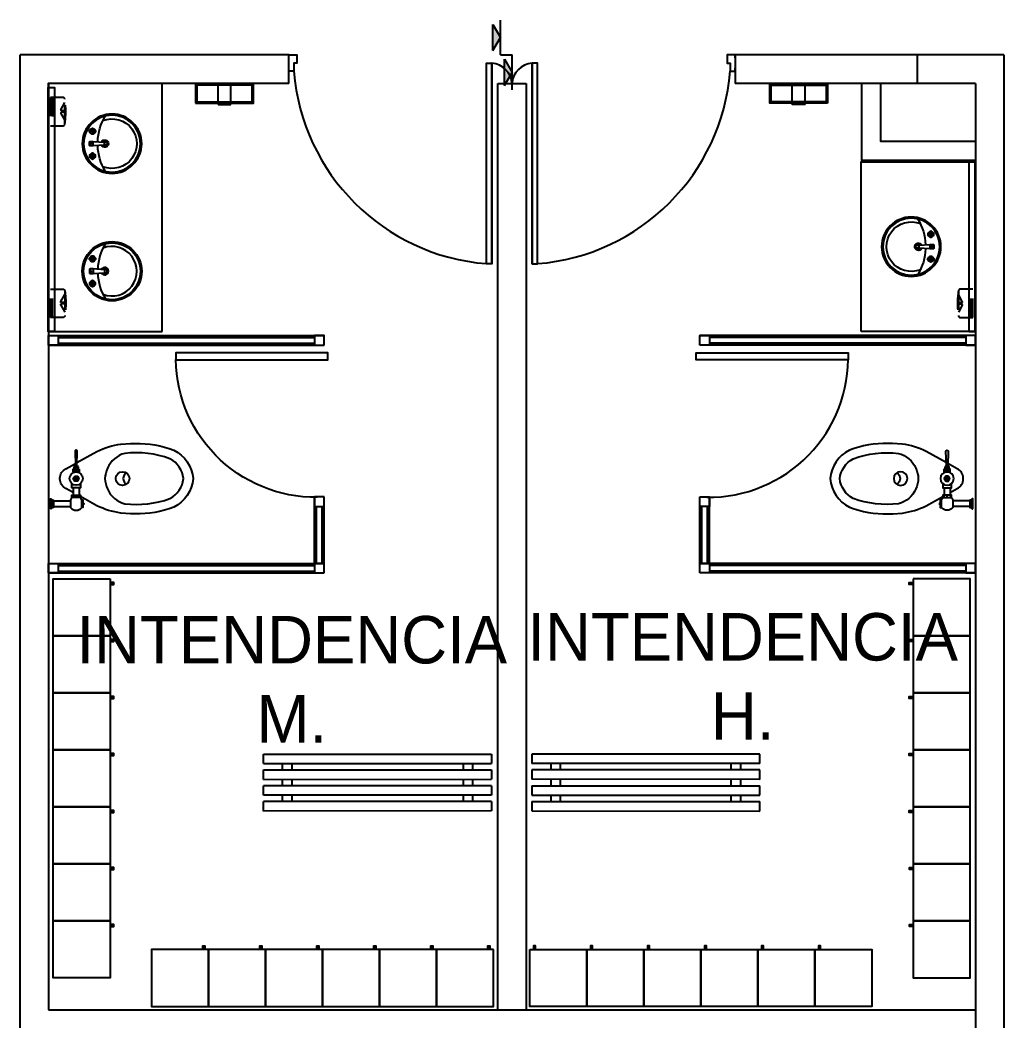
# Model space of a CAD drawing. Header units: millimetres. Extents: x 2523 to 2756, y 378 to 482.
# Drawn here: x 2666.65 to 2671.83, y 398.44 to 403.71 of the extents above; entities that cross this region are included whole.
import ezdxf

# ---------------------------------------------------------------- set-up
doc = ezdxf.new("R2010")
doc.units = ezdxf.units.MM
doc.linetypes.add('HIDDEN2', pattern=[0.1875, 0.125, -0.0625])
for name, color, linetype in [('CANCEL', 6, 'Continuous'), ('MOBILIARIO', 161, 'Continuous'), ('MOBSANIT', 161, 'Continuous')]:
    doc.layers.add(name, color=color, linetype=linetype)
doc.styles.add('STYLE1', font='GOTHIC.TTF')

# ---------------------------------------------------------------- blocks, each defined once
blk = doc.blocks.new('PAR95')
at = {"color": 2}
for points in [[(-0.1339, 1.175), (-0.15, 1.175), (-0.15, 1.1318), (-0.1057, 1.1318), (-0.1057, 1.1473), (-0.0647, 1.1473), (-0.0647, 1.175), (-0.0822, 1.175)], [(-0.1339, -1.175), (-0.15, -1.175), (-0.15, -1.1318), (-0.1057, -1.1318), (-0.1057, -1.1473), (-0.0647, -1.1473), (-0.0647, -1.175), (-0.0822, -1.175)]]:
    blk.add_lwpolyline(points, dxfattribs=at)
for points in [[(0.9491, 0.1067), (-0.106, 0.1067), (0.9491, 0.1067), (0.9491, 0.1344), (-0.106, 0.1344), (-0.106, 0.1067)], [(0.9491, -0.1067), (-0.106, -0.1067), (0.9491, -0.1067), (0.9491, -0.1344), (-0.106, -0.1344), (-0.106, -0.1067)]]:
    blk.add_lwpolyline(points, close=True, dxfattribs=at)
at = {"color": 7}
for centre, start, end in [((-0.1502, 0.048), 4.4953, 85.5568), ((-0.1502, -0.048), 274.4432, 355.5047)]:
    blk.add_arc(centre, 1.1026, start, end, dxfattribs=at)
at = {"color": 2}
for centre, start, end in [((0.0084, 0.1143), 183.837, 265.7942), ((0.0084, -0.1143), 94.2058, 176.163)]:
    blk.add_arc(centre, 0.1146, start, end, dxfattribs=at)
blk = doc.blocks.new('PK80')
at = {"layer": 'CANCEL'}
blk.add_lwpolyline([(-0.7588, -0.0198), (-0.7588, 0.7802), (-0.7229, 0.7802), (-0.7229, -0.0198), (-0.7588, -0.0198), (-0.7588, 0.7728)], dxfattribs=at)
blk.add_arc((-0.7336, 0.0453), 0.735, 356.3888, 89.1705, dxfattribs=at)
blk = doc.blocks.new('A$C2FAA7003')
for p, q in [((0.165, -0.13), (0.165, 0)), ((0.265, -0.13), (0.265, 0)), ((0.165, -0.15), (0.165, -0.14)), ((0.265, -0.15), (0.265, -0.14))]:
    blk.add_line(p, q)
for points in [[(0.44, -0.14), (-0.01, -0.14), (-0.01, 0.01), (0.44, 0.01)], [(0.43, -0.13), (0, -0.13), (0, 0), (0.43, 0)]]:
    blk.add_lwpolyline(points, close=True)
blk.add_lwpolyline([(0.265, -0.15), (0.165, -0.15)])
blk = doc.blocks.new('A$C13D72097')
at = {"linetype": 'HIDDEN2', "ltscale": 0.5}
for p, q in [((-0.0459, 0.0602), (-0.0919, 0.0142)), ((0.053, -0.053), (-0.053, 0.053)), ((0.0602, -0.0459), (-0.0459, 0.0602)), ((-0.0919, 0), (0, -0.0919)), ((-0.038, -0.025), (-0.0793, -0.0126)), ((-0.0483, -0.0435), (-0.0364, -0.0316)), ((-0.0435, -0.0483), (-0.0316, -0.0364)), ((-0.025, -0.038), (-0.0126, -0.0793)), ((0.0142, -0.0919), (0.0602, -0.0459))]:
    blk.add_line(p, q, dxfattribs=at)
for centre, radius, start, end in [((-0.0848, 0.0071), 0.01, 135, 225), ((0.2358, 0.2358), 0.4037, 215.7351, 234.2649), ((-0.0392, -0.0288), 0.004, 315, 73.2347), ((-0.0288, -0.0392), 0.004, 16.7653, 135), ((0.0071, -0.0848), 0.01, 225, 315)]:
    blk.add_arc(centre, radius, start, end, dxfattribs=at)
blk = doc.blocks.new('A$C4AA2731D')
at = {"color": 8}
for p, q in [((0.1485, 0.1167), (0.1639, 0.1167)), ((0.0792, 0.0534), (0.1028, 0.0534)), ((0.091, 0.0652), (0.091, 0.0415)), ((0.1444, 0.0577), (0.168, 0.0577)), ((0.2333, 0.0534), (0.2097, 0.0534)), ((0.2215, 0.0652), (0.2215, 0.0415))]:
    blk.add_line(p, q, dxfattribs=at)
for points in [[(0.1485, 0.1166), (0.1444, 0.0578, 0.015831), (0.1444, 0.0577), (0.1444, 0.0407, 0.414214), (0.147, 0.0381), (0.1654, 0.0381, 0.414214), (0.168, 0.0407), (0.168, 0.0577, 0.015831), (0.168, 0.0578), (0.1639, 0.1166, -0.015831), (0.1639, 0.1168), (0.1639, 0.1288, 0.414214), (0.1614, 0.1314), (0.1511, 0.1314, 0.414214), (0.1485, 0.1288), (0.1485, 0.1168, -0.015831)], [(0.0757, 0.057, 0.247805), (0.0873, 0.0686, -0.116963), (0.0946, 0.0686, 0.247805), (0.1062, 0.057, -0.116963), (0.1062, 0.0497, 0.247805), (0.0946, 0.0381, -0.116963), (0.0873, 0.0381, 0.247805), (0.0757, 0.0497, -0.116963)], [(0.2367, 0.057, -0.247805), (0.2251, 0.0686, 0.116963), (0.2178, 0.0686, -0.247805), (0.2062, 0.057, 0.116963), (0.2062, 0.0497, -0.247805), (0.2178, 0.0381, 0.116963), (0.2251, 0.0381, -0.247805), (0.2367, 0.0497, 0.116963)]]:
    blk.add_lwpolyline(points, format="xyb", close=True)
for centre, radius in [((0.1562, 0.1562), 0.1562), ((0.091, 0.0534), 0.00217), ((0.091, 0.0534), 0.00217), ((0.2215, 0.0534), 0.00217), ((0.2215, 0.0534), 0.00217), ((0.1562, 0.0448), 0.00331)]:
    blk.add_circle(centre, radius)
blk.add_circle((0.1562, 0.1562), 0.1498, dxfattribs=at)
for centre, radius, start, end in [((0.1562, 0.1562), 0.1305, 338.4712, 201.5288), ((0.1562, 0.3614), 0.2806, 238.7221, 267.8672), ((0.1562, 0.1183), 0.0193, 298.3264, 242.8889), ((0.1562, 0.1183), 0.0121, 129.7918, 224.4169), ((0.1562, 0.1183), 0.0121, 315.5831, 50.2082), ((0.1562, 0.3614), 0.2806, 272.1328, 301.2779), ((0.091, 0.0534), 0.0145, 106.4867, 163.5133), ((0.091, 0.0534), 0.0145, 16.4867, 73.5133), ((0.2215, 0.0534), 0.0145, 106.4867, 163.5133), ((0.2215, 0.0534), 0.0145, 16.4867, 73.5133), ((0.091, 0.0534), 0.0145, 196.4867, 253.5133), ((0.091, 0.0534), 0.0145, 286.4867, 343.5133), ((0.2215, 0.0534), 0.0145, 196.4867, 253.5133), ((0.2215, 0.0534), 0.0145, 286.4867, 343.5133)]:
    blk.add_arc(centre, radius, start, end, dxfattribs=at)
blk = doc.blocks.new('A$C05C22262')
at = {"color": 8}
for p, q in [((0.0383, 0.7345), (0.0383, 0.742)), ((0.0522, 0.7345), (0.0522, 0.742)), ((0.0661, 0.7345), (0.0661, 0.742)), ((0.0331, 0.5855), (0.0331, 0.5844)), ((0.0373, 0.5789), (0.0373, 0.5844)), ((0.0522, 0.5789), (0.0522, 0.5844)), ((0.0671, 0.5789), (0.0671, 0.5844)), ((0.0713, 0.5855), (0.0713, 0.5844)), ((0.0975, 0.6321), (0.0854, 0.6321)), ((0.0854, 0.615), (0.0975, 0.615)), ((0.0975, 0.5979), (0.0854, 0.5979)), ((0.19, 0.615), (0.18, 0.615)), ((0.185, 0.61), (0.185, 0.62)), ((0.2212, 0.6272), (0.2178, 0.6272)), ((0.2212, 0.6028), (0.2178, 0.6028)), ((0.2345, 0.624), (0.2212, 0.624)), ((0.2345, 0.615), (0.2212, 0.615)), ((0.2345, 0.606), (0.2212, 0.606))]:
    blk.add_line(p, q, dxfattribs=at)
for p, q in [((0.0372, 0.7345), (0.0372, 0.6445)), ((0.0672, 0.7345), (0.0672, 0.6445)), ((0.1355, 0.6305), (0.0975, 0.6305)), ((0.1355, 0.5995), (0.0975, 0.5995))]:
    blk.add_line(p, q)
for points in [[(0.0254, 0.75), (0.079, 0.75, -0.443315), (0.0715, 0.742), (0.033, 0.742, -0.443315)], [(0.254, 0.611), (0.3289, 0.6091, 0.421553), (0.334, 0.6141), (0.334, 0.6159, 0.421553), (0.3289, 0.6209), (0.254, 0.619)], [(0.0485, 0.5789), (0.0559, 0.5789), (0.0559, 0.577, -0.414214), (0.0537, 0.5748), (0.0507, 0.5748, -0.414214), (0.0485, 0.577)]]:
    blk.add_lwpolyline(points, format="xyb", close=True, dxfattribs=at)
for points in [[(0.0716, 0.742), (0.0716, 0.7345), (0.0329, 0.7345), (0.0329, 0.742)], [(0.0319, 0.5844), (0.0726, 0.5844), (0.0726, 0.5789), (0.0319, 0.5789)], [(0.198, 0.6225), (0.198, 0.6075), (0.185, 0.6), (0.172, 0.6075), (0.172, 0.6225), (0.185, 0.63)], [(0.2345, 0.5985), (0.2212, 0.5985), (0.2212, 0.6315), (0.2345, 0.6315)], [(0.2468, 0.6037), (0.2345, 0.6037), (0.2345, 0.6263), (0.2468, 0.6263)], [(0.254, 0.6076), (0.2468, 0.6076), (0.2468, 0.6224), (0.254, 0.6224)]]:
    blk.add_lwpolyline(points, close=True, dxfattribs=at)
for points in [[(0.112, 0.6305), (0.1331, 0.6684, -0.290731), (0.1829, 0.7), (0.185, 0.7), (0.1871, 0.7, -0.290731), (0.2369, 0.6684), (0.2642, 0.6193)], [(0.0854, 0.6346, 0.154601), (0.0726, 0.6445), (0.0319, 0.6445, 0.455032), (0.0319, 0.5855), (0.0713, 0.5855, 0.259938), (0.0854, 0.5954)], [(0.269, 0.6106), (0.3276, 0.5055, -0.085425), (0.3664, 0.3793), (0.37, 0.3285), (0.37, 0.304, -0.095638), (0.3357, 0.1009, -0.260174), (0.185, 0, -0.260174), (0.0343, 0.1009, -0.095638), (0, 0.304), (0, 0.3285), (0.0036, 0.3793, -0.085425), (0.0424, 0.5055), (0.0906, 0.592)]]:
    blk.add_lwpolyline(points, format="xyb")
blk.add_lwpolyline([(0.0854, 0.592), (0.0854, 0.638), (0.0975, 0.638), (0.0975, 0.592)], close=True)
blk.add_lwpolyline([(0.1588, 0.5918), (0.1355, 0.5918), (0.1355, 0.6382), (0.1588, 0.6382)])
blk.add_lwpolyline([(0.185, 0.4634, 0.094025), (0.1309, 0.4507, 0.231007), (0.0523, 0.359), (0.0523, 0.359, 0.115347), (0.08, 0.1212, 0.246972), (0.185, 0.0502, 0.246972), (0.29, 0.1212, 0.115347), (0.3177, 0.359), (0.3177, 0.359, 0.231007), (0.2391, 0.4507, 0.094025)], format="xyb", close=True)
for radius in [0.035, 0.0095]:
    blk.add_circle((0.185, 0.615), radius)
blk.add_circle((0.185, 0.3704), 0.0362, dxfattribs=at)
blk.add_arc((0.185, 0.3312), 0.0362, 32.8341, 147.1659, dxfattribs=at)
blk = doc.blocks.new('WC')
at = {"layer": 'MOBSANIT', "rotation": 180}
blk.add_blockref('A$C05C22262', (0.1695, 0.75), dxfattribs=at)
blk = doc.blocks.new('CASILLERO')
blk.add_lwpolyline([(0.15, 0), (-0.15, 0), (-0.15, 0.3), (0.15, 0.3)], close=True)
blk.add_lwpolyline([(0.12, 0), (0.12, -0.02), (0.13, -0.02), (0.13, 0)])
blk.add_circle((0.125, -0.0148), 0.00353)
blk = doc.blocks.new('A$C2D022CB4')
for p, q in [((0, 1.2), (0, 0)), ((0.05, 1.2), (0, 1.2)), ((0.05, 1.2), (0.05, 0)), ((0.083, 1.2), (0.083, 0)), ((0.133, 1.2), (0.083, 1.2)), ((0.133, 1.2), (0.133, 0)), ((0.167, 0), (0.167, 1.2)), ((0.217, 1.2), (0.167, 1.2)), ((0.217, 0), (0.217, 1.2)), ((0.3, 1.2), (0.25, 1.2)), ((0.25, 0), (0.25, 1.2)), ((0.3, 0), (0.3, 1.2)), ((0.083, 1.1), (0.05, 1.1)), ((0.167, 1.1), (0.133, 1.1)), ((0.25, 1.1), (0.217, 1.1)), ((0.083, 1.05), (0.05, 1.05)), ((0.167, 1.05), (0.133, 1.05)), ((0.25, 1.05), (0.217, 1.05)), ((0.05, 0.15), (0.083, 0.15)), ((0.133, 0.15), (0.167, 0.15)), ((0.217, 0.15), (0.25, 0.15)), ((0.05, 0.1), (0.083, 0.1)), ((0.133, 0.1), (0.167, 0.1)), ((0.217, 0.1), (0.25, 0.1)), ((0, 0), (0.05, 0)), ((0.083, 0), (0.133, 0)), ((0.167, 0), (0.217, 0)), ((0.25, 0), (0.3, 0))]:
    blk.add_line(p, q)
blk = doc.blocks.new('A$C14312871')
at = {"layer": 'MOBSANIT'}
for points in [[(24.675, -1.1537), (24.675, 0.1525), (24.075, 0.1525), (24.075, -1.1537)], [(24.075, 0.1316), (24.1085, 0.1316), (24.1085, -1.1537), (24.075, -1.1537)], [(28.3525, -1.1537), (28.3525, -0.2608), (28.9525, -0.2608), (28.9525, -1.1537)], [(28.9525, -0.2608), (28.919, -0.2608), (28.919, -1.1537), (28.9525, -1.1537)]]:
    blk.add_lwpolyline(points, close=True, dxfattribs=at)
at = {"layer": 'MOBILIARIO'}
for p, rotation in [((24.4013, -2.6061), 89.98162133899542), ((24.4013, -2.9061), 89.98162133899542), ((24.4012, -3.2061), 89.98162133899542), ((24.4011, -3.5061), 89.98162133899542), ((24.401, -3.8061), 89.98162133899542), ((24.4009, -4.1061), 89.98162133899542), ((24.4008, -4.4061), 89.98162133899542), ((26.7588, -4.4075), 179.9816213390052), ((27.0588, -4.4076), 179.9816213390052), ((27.3588, -4.4077), 179.9816213390052), ((27.6588, -4.4078), 179.9816213390052), ((27.9588, -4.4079), 179.9816213390052), ((28.2588, -4.408), 179.9816213390052)]:
    blk.add_blockref('CASILLERO', p, dxfattribs=dict(at, rotation=rotation))
at = {"layer": 'MOBILIARIO', "xscale": -1}
for p, rotation in [((28.6262, -2.6061), 270.0183786610046), ((28.6262, -2.9061), 270.0183786610046), ((28.6263, -3.2061), 270.0183786610046), ((28.6264, -3.5061), 270.0183786610046), ((28.6265, -3.8061), 270.0183786610046), ((28.6266, -4.1061), 270.0183786610046), ((28.6267, -4.4061), 270.0183786610046), ((24.7687, -4.408), 180.0183786609948), ((25.0687, -4.4079), 180.0183786609948), ((25.3687, -4.4078), 180.0183786609948), ((25.6687, -4.4077), 180.0183786609948), ((25.9687, -4.4076), 180.0183786609948), ((26.2687, -4.4075), 180.0183786609948)]:
    blk.add_blockref('CASILLERO', p, dxfattribs=dict(at, rotation=rotation))
at = {"layer": 'MOBILIARIO', "extrusion": (0, 0, -1), "zscale": -1, "rotation": 89.98162133899542}
blk.add_blockref('A$C2D022CB4', (-25.2082, -3.6787), dxfattribs=at)
at = {"layer": 'MOBILIARIO', "extrusion": (0, 0, -1), "xscale": -1, "zscale": -1, "rotation": 270.0183786610046}
blk.add_blockref('A$C2D022CB4', (-27.8193, -3.6787), dxfattribs=at)
at = {"layer": 'MOBSANIT', "extrusion": (0, 0, -1), "xscale": -1, "zscale": -1}
for p, rotation in [((-24.0976, 0.0041), 225.0000000181888), ((-28.9299, -1.0053), 45.00000001818881)]:
    blk.add_blockref('A$C13D72097', p, dxfattribs=dict(at, rotation=rotation))
at = {"layer": 'MOBSANIT', "extrusion": (0, 0, -1), "zscale": -0.6750000000465661}
for p, xscale, yscale in [((-25.1481, 0.1428), 0.6750000000465661, 0.6750000000465661), ((-27.8794, 0.1428), -0.6750000000465661, 0.6749999998137355)]:
    blk.add_blockref('A$C2FAA7003', p, dxfattribs=dict(at, xscale=xscale, yscale=yscale))
at = {"layer": 'MOBSANIT', "xscale": -1}
for name, p, rotation in [('A$C4AA2731D', (24.2547, -0.321), 270), ('A$C4AA2731D', (28.7728, -0.551), 90), ('WC', (28.9403, -1.9435), 90.03756197045233)]:
    blk.add_blockref(name, p, dxfattribs=dict(at, rotation=rotation))
at = {"layer": 'MOBSANIT'}
for name, p, rotation in [('A$C4AA2731D', (24.2547, -0.6802), 270), ('WC', (24.0872, -1.9435), 269.9624380295476)]:
    blk.add_blockref(name, p, dxfattribs=dict(at, rotation=rotation))
at = {"layer": 'MOBSANIT', "extrusion": (0, 0, -1), "zscale": -1, "rotation": 314.9999999818111}
blk.add_blockref('A$C13D72097', (-24.0976, -1.0053), dxfattribs=at)
blk = doc.blocks.new('CPLAFON')
at = {"color": 2}
for p, q in [((0, 0), (0.375, 0)), ((0, 0), (0, -0.125)), ((-0.375, -0.125), (0, -0.125))]:
    blk.add_line(p, q, dxfattribs=at)
at = {"color": 1}
for p, q in [((0.047, 0.081), (0.328, 0.081)), ((0.047, 0.081), (0.188, 0)), ((0.328, 0.081), (0.188, 0)), ((-0.328, -0.044), (-0.047, -0.044)), ((-0.328, -0.044), (-0.188, -0.125)), ((-0.047, -0.044), (-0.188, -0.125))]:
    blk.add_line(p, q, dxfattribs=at)
for points in [[(0.047, 0.081), (0.328, 0.081), (0.188, 0)], [(-0.328, -0.044), (-0.047, -0.044), (-0.188, -0.125)]]:
    blk.add_solid(points, dxfattribs=at)

msp = doc.modelspace()

# ---------------------------------------------------------------- linework, layer by layer
for p, q in [((2668.0628, 403.5287), (2666.6491, 403.5287)), ((2666.6501, 397.2012), (2666.6491, 403.5287)), ((2668.0628, 403.3787), (2668.0628, 403.5287)), ((2671.3716, 403.5287), (2670.4128, 403.5287)), ((2670.4128, 403.5287), (2670.4128, 403.3787)), ((2671.8266, 403.5287), (2671.3716, 403.5287)), ((2671.3716, 403.3787), (2671.3716, 403.5287)), ((2671.8266, 403.5287), (2671.8266, 386.9512)), ((2668.0628, 403.3787), (2666.7991, 403.3787)), ((2666.7991, 403.3787), (2666.7991, 398.5012)), ((2669.1628, 398.5012), (2669.1628, 403.3787)), ((2669.3128, 403.3787), (2669.3128, 398.5012)), ((2671.3716, 403.3787), (2670.4128, 403.3787)), ((2671.6766, 403.3787), (2671.3716, 403.3787)), ((2671.6766, 403.3787), (2671.6766, 387.1012)), ((2666.7991, 402.0512), (2668.2491, 402.0512)), ((2666.7991, 402.0512), (2668.2491, 402.0512)), ((2666.8491, 402.0412), (2668.1991, 402.0412)), ((2666.8491, 402.0412), (2668.1991, 402.0412)), ((2666.8491, 402.0112), (2668.1991, 402.0112)), ((2666.8491, 402.0112), (2668.1991, 402.0112)), ((2668.1991, 402.0512), (2668.1991, 402.0012)), ((2668.1991, 402.0512), (2668.1991, 402.0012)), ((2668.2491, 402.0512), (2668.1991, 402.0512)), ((2668.1991, 402.0512), (2668.1991, 402.0012)), ((2668.2491, 402.0512), (2668.1991, 402.0512)), ((2668.2491, 402.0012), (2668.2491, 402.0512)), ((2668.2491, 402.0012), (2668.2491, 402.0512)), ((2668.2491, 402.0012), (2668.2491, 402.0512)), ((2671.6766, 402.0512), (2670.2266, 402.0512)), ((2670.2266, 402.0012), (2670.2266, 402.0512)), ((2671.6766, 402.0512), (2670.2266, 402.0512)), ((2670.2266, 402.0512), (2670.2766, 402.0512)), ((2670.2266, 402.0012), (2670.2266, 402.0512)), ((2670.2266, 402.0512), (2670.2766, 402.0512)), ((2670.2266, 402.0012), (2670.2266, 402.0512)), ((2670.2766, 402.0512), (2670.2766, 402.0012)), ((2670.2766, 402.0512), (2670.2766, 402.0012)), ((2670.2766, 402.0512), (2670.2766, 402.0012)), ((2671.6266, 402.0412), (2670.2766, 402.0412)), ((2671.6266, 402.0412), (2670.2766, 402.0412)), ((2671.6266, 402.0112), (2670.2766, 402.0112)), ((2671.6266, 402.0112), (2670.2766, 402.0112)), ((2666.7991, 402.0012), (2668.2491, 402.0012)), ((2666.7991, 402.0012), (2668.2491, 402.0012)), ((2668.1991, 402.0012), (2668.2491, 402.0012)), ((2668.1991, 402.0012), (2668.2491, 402.0012)), ((2668.1991, 402.0012), (2668.2491, 402.0012)), ((2668.2091, 402.0012), (2668.2091, 402.0011)), ((2668.2091, 402.0012), (2668.2091, 402.0011)), ((2668.2391, 402.0012), (2668.2391, 402.0011)), ((2668.2391, 402.0012), (2668.2391, 402.0011)), ((2671.6766, 402.0012), (2670.2266, 402.0012)), ((2670.2766, 402.0012), (2670.2266, 402.0012)), ((2671.6766, 402.0012), (2670.2266, 402.0012)), ((2670.2766, 402.0012), (2670.2266, 402.0012)), ((2670.2766, 402.0012), (2670.2266, 402.0012)), ((2670.2366, 402.0012), (2670.2366, 402.0011)), ((2670.2366, 402.0012), (2670.2366, 402.0011)), ((2670.2666, 402.0012), (2670.2666, 402.0011)), ((2670.2666, 402.0012), (2670.2666, 402.0011)), ((2668.1991, 401.2012), (2668.1991, 401.1512)), ((2668.2491, 401.2012), (2668.1991, 401.2012)), ((2668.1991, 400.8512), (2668.1991, 401.2012)), ((2668.2491, 401.1512), (2668.2491, 401.2012)), ((2668.2491, 400.8512), (2668.2491, 401.2012)), ((2670.2266, 401.1512), (2670.2266, 401.2012)), ((2670.2266, 401.2012), (2670.2766, 401.2012)), ((2670.2266, 400.8512), (2670.2266, 401.2012)), ((2670.2766, 401.2012), (2670.2766, 401.1512)), ((2670.2766, 400.8512), (2670.2766, 401.2012)), ((2668.1991, 401.1512), (2668.2491, 401.1512)), ((2668.2091, 400.8512), (2668.2091, 401.1512)), ((2668.2391, 400.8512), (2668.2391, 401.1512)), ((2670.2766, 401.1512), (2670.2266, 401.1512)), ((2670.2366, 400.8512), (2670.2366, 401.1512)), ((2670.2666, 400.8512), (2670.2666, 401.1512)), ((2666.7991, 400.8512), (2668.2491, 400.8512)), ((2668.1991, 400.8512), (2668.1991, 400.8012)), ((2668.2491, 400.8512), (2668.1991, 400.8512)), ((2668.1991, 400.8512), (2668.1991, 400.8012)), ((2668.2491, 400.8512), (2668.1991, 400.8512)), ((2668.2491, 400.8012), (2668.2491, 400.8512)), ((2668.2491, 400.8012), (2668.2491, 400.8512)), ((2671.6766, 400.8512), (2670.2266, 400.8512)), ((2670.2266, 400.8512), (2670.2766, 400.8512)), ((2670.2266, 400.8012), (2670.2266, 400.8512)), ((2670.2266, 400.8512), (2670.2766, 400.8512)), ((2670.2266, 400.8012), (2670.2266, 400.8512)), ((2670.2766, 400.8512), (2670.2766, 400.8012)), ((2670.2766, 400.8512), (2670.2766, 400.8012)), ((2666.7991, 400.8012), (2668.2491, 400.8012)), ((2666.8491, 400.8412), (2668.1991, 400.8412)), ((2666.8491, 400.8112), (2668.1991, 400.8112)), ((2668.1991, 400.8012), (2668.2491, 400.8012)), ((2668.1991, 400.8012), (2668.2491, 400.8012)), ((2668.2091, 400.8012), (2668.2091, 400.8011)), ((2668.2091, 400.8012), (2668.2091, 400.8011)), ((2668.2391, 400.8012), (2668.2391, 400.8011)), ((2668.2391, 400.8012), (2668.2391, 400.8011)), ((2671.6766, 400.8012), (2670.2266, 400.8012)), ((2670.2766, 400.8012), (2670.2266, 400.8012)), ((2670.2766, 400.8012), (2670.2266, 400.8012)), ((2670.2366, 400.8012), (2670.2366, 400.8011)), ((2670.2366, 400.8012), (2670.2366, 400.8011)), ((2670.2666, 400.8012), (2670.2666, 400.8011)), ((2670.2666, 400.8012), (2670.2666, 400.8011)), ((2671.6266, 400.8412), (2670.2766, 400.8412)), ((2671.6266, 400.8112), (2670.2766, 400.8112)), ((2666.7991, 398.5012), (2671.6766, 398.5012))]:
    msp.add_line(p, q)
at = {"ltscale": 0.5}
msp.add_line((2669.1628, 403.3787), (2669.3128, 403.3787), dxfattribs=at)
for points in [[(2671.0766, 403.3787), (2671.0766, 402.9737), (2671.6766, 402.9737)], [(2671.1766, 403.3787), (2671.1766, 403.0737), (2671.6766, 403.0737)]]:
    msp.add_lwpolyline(points, dxfattribs=at)
for points in [[(2666.7991, 402.0012), (2666.7991, 402.0512), (2666.8491, 402.0512), (2666.8491, 402.0012)], [(2666.7991, 402.0012), (2666.7991, 402.0512), (2666.8491, 402.0512), (2666.8491, 402.0012)], [(2668.2491, 402.0012), (2668.2491, 402.0512), (2668.1991, 402.0512), (2668.1991, 402.0012)], [(2668.2491, 402.0012), (2668.2491, 402.0512), (2668.1991, 402.0512), (2668.1991, 402.0012)], [(2668.2491, 402.0012), (2668.2491, 402.0512), (2668.1991, 402.0512), (2668.1991, 402.0012)], [(2668.2491, 402.0012), (2668.2491, 402.0512), (2668.1991, 402.0512), (2668.1991, 402.0012)], [(2668.2491, 402.0012), (2668.2491, 402.0512), (2668.1991, 402.0512), (2668.1991, 402.0012)], [(2668.2491, 402.0012), (2668.2491, 402.0512), (2668.1991, 402.0512), (2668.1991, 402.0012)], [(2670.2266, 402.0012), (2670.2266, 402.0512), (2670.2766, 402.0512), (2670.2766, 402.0012)], [(2670.2266, 402.0012), (2670.2266, 402.0512), (2670.2766, 402.0512), (2670.2766, 402.0012)], [(2670.2266, 402.0012), (2670.2266, 402.0512), (2670.2766, 402.0512), (2670.2766, 402.0012)], [(2670.2266, 402.0012), (2670.2266, 402.0512), (2670.2766, 402.0512), (2670.2766, 402.0012)], [(2670.2266, 402.0012), (2670.2266, 402.0512), (2670.2766, 402.0512), (2670.2766, 402.0012)], [(2670.2266, 402.0012), (2670.2266, 402.0512), (2670.2766, 402.0512), (2670.2766, 402.0012)], [(2671.6766, 402.0012), (2671.6766, 402.0512), (2671.6266, 402.0512), (2671.6266, 402.0012)], [(2671.6766, 402.0012), (2671.6766, 402.0512), (2671.6266, 402.0512), (2671.6266, 402.0012)], [(2666.7991, 400.8012), (2666.7991, 400.8512), (2666.8491, 400.8512), (2666.8491, 400.8012)], [(2668.2491, 400.8012), (2668.2491, 400.8512), (2668.1991, 400.8512), (2668.1991, 400.8012)], [(2668.2491, 400.8012), (2668.2491, 400.8512), (2668.1991, 400.8512), (2668.1991, 400.8012)], [(2668.2491, 400.8012), (2668.2491, 400.8512), (2668.1991, 400.8512), (2668.1991, 400.8012)], [(2668.2491, 400.8012), (2668.2491, 400.8512), (2668.1991, 400.8512), (2668.1991, 400.8012)], [(2670.2266, 400.8012), (2670.2266, 400.8512), (2670.2766, 400.8512), (2670.2766, 400.8012)], [(2670.2266, 400.8012), (2670.2266, 400.8512), (2670.2766, 400.8512), (2670.2766, 400.8012)], [(2670.2266, 400.8012), (2670.2266, 400.8512), (2670.2766, 400.8512), (2670.2766, 400.8012)], [(2670.2266, 400.8012), (2670.2266, 400.8512), (2670.2766, 400.8512), (2670.2766, 400.8012)], [(2671.6766, 400.8012), (2671.6766, 400.8512), (2671.6266, 400.8512), (2671.6266, 400.8012)]]:
    msp.add_lwpolyline(points, close=True)

# ---------------------------------------------------------------- block references
at = {"xscale": 0.4898879999999508, "yscale": 0.4898879999999508, "zscale": 0.4898879999999508, "rotation": 90}
msp.add_blockref('CPLAFON', (2669.1766, 403.5287), dxfattribs=at)
at = {"ltscale": 0.5, "rotation": 270}
for name, p in [('PAR95', (2669.2378, 403.3787)), ('PK80', (2670.2266, 401.2012))]:
    msp.add_blockref(name, p, dxfattribs=at)
msp.add_blockref('A$C14312871', (2642.7221, 403.2262))
at = {"ltscale": 0.5, "xscale": -1, "rotation": 90}
msp.add_blockref('PK80', (2668.2491, 401.2012), dxfattribs=at)

# ---------------------------------------------------------------- texts
at = {"char_height": 0.25, "width": 3.854973, "attachment_point": 5, "style": 'STYLE1'}
for s, insert in [('INTENDENCIA\\PH.', (2670.4515, 400.2565)), ('INTENDENCIA\\PM.', (2668.079, 400.2413))]:
    msp.add_mtext(s, dxfattribs=dict(at, insert=insert))

doc.saveas('drawing.dxf')
